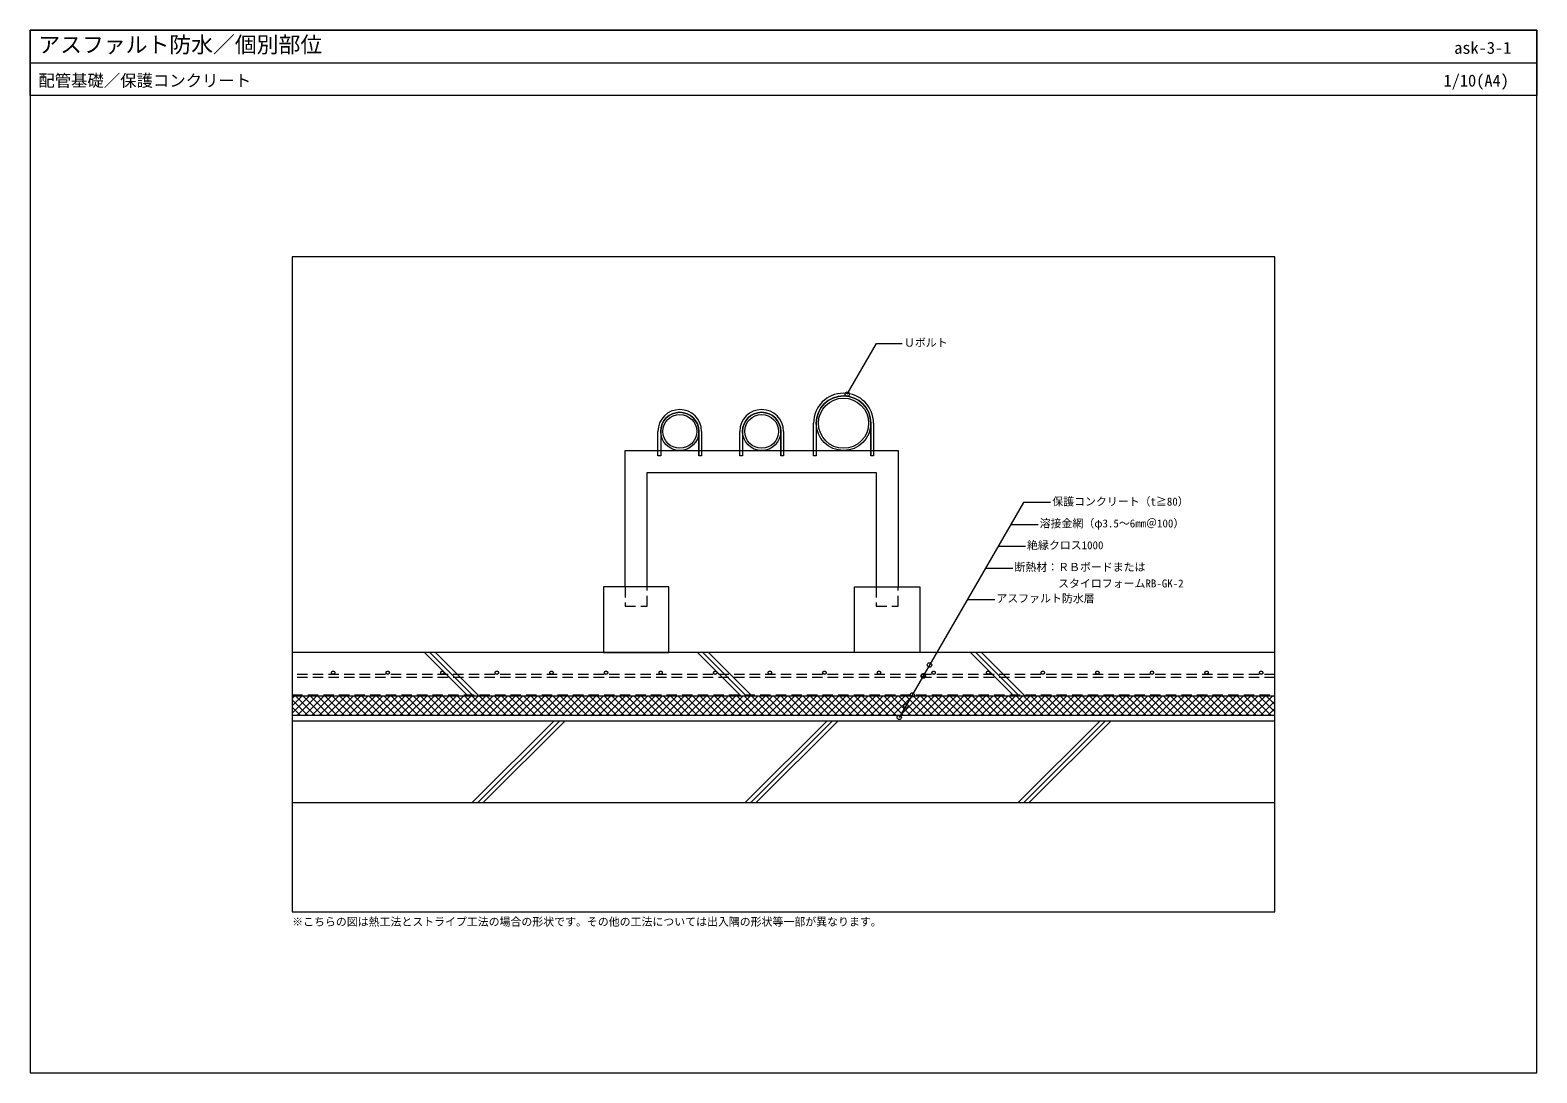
# Model space of a CAD drawing. Units: millimetres, scale not verified. Extents: x -1380 to 1380, y -955 to 955.
import ezdxf
from ezdxf.enums import TextEntityAlignment as Align

# ---------------------------------------------------------------- set-up
doc = ezdxf.new("R2010")
doc.units = ezdxf.units.MM
doc.header["$LTSCALE"] = 3
doc.linetypes.add('USER1', pattern=[9.525, 6.35, -3.175])
for name, color, linetype, lineweight in [('0-0_0', 7, 'Continuous', 18), ('0-1_HATCH', 9, 'Continuous', 18), ('0-2_KUTAI', 3, 'Continuous', 18), ('0-3_BOUSUI', 1, 'Continuous', 18), ('0-4_MOJI', 7, 'Continuous', 18), ('0-5_dannnetu', 6, 'Continuous', 18), ('0-6_KANAMONO', 4, 'Continuous', 18), ('0-7_TENSEN', 4, 'USER1', 18), ('0-8_BUHIN', 7, 'USER1', 9), ('0-9_WAKU', 7, 'Continuous', 18)]:
    doc.layers.add(name, color=color, linetype=linetype, lineweight=lineweight)
doc.styles.add('ＭＳ ゴシック', font='')
doc.styles.get('ＭＳ ゴシック').set_extended_font_data('MS Gothic')

msp = doc.modelspace()

# ---------------------------------------------------------------- linework, layer by layer
at = {"layer": '0-0_0'}
msp.add_line((-1380.02, 894.987), (1379.98, 894.987), dxfattribs=at)
msp.add_lwpolyline([(-900.02, -660.013), (899.98, -660.013), (899.98, 539.987), (-900.02, 539.987)], close=True, dxfattribs=at)
at = {"layer": '0-1_HATCH'}
for p, q in [((-657.622, -185.013), (-577.622, -265.013)), ((-647.622, -185.013), (-567.622, -265.013)), ((-637.622, -185.013), (-557.622, -265.013)), ((-157.622, -185.013), (-77.622, -265.013)), ((-147.622, -185.013), (-67.622, -265.013)), ((-137.622, -185.013), (-57.622, -265.013)), ((342.378, -185.013), (422.378, -265.013)), ((352.378, -185.013), (432.378, -265.013)), ((362.378, -185.013), (442.378, -265.013)), ((-900.02, -269.076), (-895.958, -265.013)), ((-900.02, -282.546), (-882.487, -265.013)), ((-900.02, -296.017), (-869.017, -265.013)), ((-871.864, -300.013), (-900.02, -271.856)), ((-858.393, -300.013), (-893.393, -265.013)), ((-890.547, -300.013), (-855.547, -265.013)), ((-844.923, -300.013), (-879.923, -265.013)), ((-877.076, -300.013), (-842.076, -265.013)), ((-831.452, -300.013), (-866.452, -265.013)), ((-863.606, -300.013), (-828.606, -265.013)), ((-817.982, -300.013), (-852.982, -265.013)), ((-850.135, -300.013), (-815.135, -265.013)), ((-804.512, -300.013), (-839.512, -265.013)), ((-836.665, -300.013), (-801.665, -265.013)), ((-791.041, -300.013), (-826.041, -265.013)), ((-823.195, -300.013), (-788.195, -265.013)), ((-777.571, -300.013), (-812.571, -265.013)), ((-809.724, -300.013), (-774.724, -265.013)), ((-764.101, -300.013), (-799.101, -265.013)), ((-796.254, -300.013), (-761.254, -265.013)), ((-750.63, -300.013), (-785.63, -265.013)), ((-782.784, -300.013), (-747.784, -265.013)), ((-737.16, -300.013), (-772.16, -265.013)), ((-769.313, -300.013), (-734.313, -265.013)), ((-723.689, -300.013), (-758.689, -265.013)), ((-755.843, -300.013), (-720.843, -265.013)), ((-710.219, -300.013), (-745.219, -265.013)), ((-742.372, -300.013), (-707.372, -265.013)), ((-696.749, -300.013), (-731.749, -265.013)), ((-728.902, -300.013), (-693.902, -265.013)), ((-683.278, -300.013), (-718.278, -265.013)), ((-715.432, -300.013), (-680.432, -265.013)), ((-669.808, -300.013), (-704.808, -265.013)), ((-701.961, -300.013), (-666.961, -265.013)), ((-656.337, -300.013), (-691.337, -265.013)), ((-688.491, -300.013), (-653.491, -265.013)), ((-642.867, -300.013), (-677.867, -265.013)), ((-675.02, -300.013), (-640.02, -265.013)), ((-629.397, -300.013), (-664.397, -265.013)), ((-661.55, -300.013), (-626.55, -265.013)), ((-615.926, -300.013), (-650.926, -265.013)), ((-648.08, -300.013), (-613.08, -265.013)), ((-602.456, -300.013), (-637.456, -265.013)), ((-634.609, -300.013), (-599.609, -265.013)), ((-588.986, -300.013), (-623.986, -265.013)), ((-621.139, -300.013), (-586.139, -265.013)), ((-575.515, -300.013), (-610.515, -265.013)), ((-607.669, -300.013), (-572.669, -265.013)), ((-562.045, -300.013), (-597.045, -265.013)), ((-594.198, -300.013), (-559.198, -265.013)), ((-548.574, -300.013), (-583.574, -265.013)), ((-580.728, -300.013), (-545.728, -265.013)), ((-535.104, -300.013), (-570.104, -265.013)), ((-567.257, -300.013), (-532.257, -265.013)), ((-521.634, -300.013), (-556.634, -265.013)), ((-553.787, -300.013), (-518.787, -265.013)), ((-508.163, -300.013), (-543.163, -265.013)), ((-540.317, -300.013), (-505.317, -265.013)), ((-494.693, -300.013), (-529.693, -265.013)), ((-526.846, -300.013), (-491.846, -265.013)), ((-481.222, -300.013), (-516.222, -265.013)), ((-513.376, -300.013), (-478.376, -265.013)), ((-467.752, -300.013), (-502.752, -265.013)), ((-499.905, -300.013), (-464.905, -265.013)), ((-454.282, -300.013), (-489.282, -265.013)), ((-486.435, -300.013), (-451.435, -265.013)), ((-440.811, -300.013), (-475.811, -265.013)), ((-472.965, -300.013), (-437.965, -265.013)), ((-427.341, -300.013), (-462.341, -265.013)), ((-459.494, -300.013), (-424.494, -265.013)), ((-413.871, -300.013), (-448.871, -265.013)), ((-446.024, -300.013), (-411.024, -265.013)), ((-400.4, -300.013), (-435.4, -265.013)), ((-432.554, -300.013), (-397.554, -265.013)), ((-386.93, -300.013), (-421.93, -265.013)), ((-419.083, -300.013), (-384.083, -265.013)), ((-373.459, -300.013), (-408.459, -265.013)), ((-405.613, -300.013), (-370.613, -265.013)), ((-359.989, -300.013), (-394.989, -265.013)), ((-392.142, -300.013), (-357.142, -265.013)), ((-346.519, -300.013), (-381.519, -265.013)), ((-378.672, -300.013), (-343.672, -265.013)), ((-333.048, -300.013), (-368.048, -265.013)), ((-365.202, -300.013), (-330.202, -265.013)), ((-319.578, -300.013), (-354.578, -265.013)), ((-351.731, -300.013), (-316.731, -265.013)), ((-306.107, -300.013), (-341.107, -265.013)), ((-338.261, -300.013), (-303.261, -265.013)), ((-292.637, -300.013), (-327.637, -265.013)), ((-324.79, -300.013), (-289.79, -265.013)), ((-279.167, -300.013), (-314.167, -265.013)), ((-311.32, -300.013), (-276.32, -265.013)), ((-265.696, -300.013), (-300.696, -265.013)), ((-297.85, -300.013), (-262.85, -265.013)), ((-252.226, -300.013), (-287.226, -265.013)), ((-284.379, -300.013), (-249.379, -265.013)), ((-238.756, -300.013), (-273.756, -265.013)), ((-270.909, -300.013), (-235.909, -265.013)), ((-225.285, -300.013), (-260.285, -265.013)), ((-257.439, -300.013), (-222.439, -265.013)), ((-211.815, -300.013), (-246.815, -265.013)), ((-243.968, -300.013), (-208.968, -265.013)), ((-198.344, -300.013), (-233.344, -265.013)), ((-230.498, -300.013), (-195.498, -265.013)), ((-184.874, -300.013), (-219.874, -265.013)), ((-217.027, -300.013), (-182.027, -265.013)), ((-171.404, -300.013), (-206.404, -265.013)), ((-203.557, -300.013), (-168.557, -265.013)), ((-157.933, -300.013), (-192.933, -265.013)), ((-190.087, -300.013), (-155.087, -265.013)), ((-144.463, -300.013), (-179.463, -265.013)), ((-176.616, -300.013), (-141.616, -265.013)), ((-130.992, -300.013), (-165.992, -265.013)), ((-163.146, -300.013), (-128.146, -265.013)), ((-117.522, -300.013), (-152.522, -265.013)), ((-149.675, -300.013), (-114.675, -265.013)), ((-104.052, -300.013), (-139.052, -265.013)), ((-136.205, -300.013), (-101.205, -265.013)), ((-90.581, -300.013), (-125.581, -265.013)), ((-122.735, -300.013), (-87.735, -265.013)), ((-77.111, -300.013), (-112.111, -265.013)), ((-109.264, -300.013), (-74.264, -265.013)), ((-63.641, -300.013), (-98.641, -265.013)), ((-95.794, -300.013), (-60.794, -265.013)), ((-50.17, -300.013), (-85.17, -265.013)), ((-82.324, -300.013), (-47.324, -265.013)), ((-36.7, -300.013), (-71.7, -265.013)), ((-68.853, -300.013), (-33.853, -265.013)), ((-23.229, -300.013), (-58.229, -265.013)), ((-55.383, -300.013), (-20.383, -265.013)), ((-9.759, -300.013), (-44.759, -265.013)), ((-41.912, -300.013), (-6.912, -265.013)), ((3.711, -300.013), (-31.289, -265.013)), ((-28.442, -300.013), (6.558, -265.013)), ((17.182, -300.013), (-17.818, -265.013)), ((-14.972, -300.013), (20.028, -265.013)), ((30.652, -300.013), (-4.348, -265.013)), ((-1.501, -300.013), (33.499, -265.013)), ((44.123, -300.013), (9.123, -265.013)), ((11.969, -300.013), (46.969, -265.013)), ((57.593, -300.013), (22.593, -265.013)), ((25.439, -300.013), (60.439, -265.013)), ((71.063, -300.013), (36.063, -265.013)), ((38.91, -300.013), (73.91, -265.013)), ((84.534, -300.013), (49.534, -265.013)), ((52.38, -300.013), (87.38, -265.013)), ((98.004, -300.013), (63.004, -265.013)), ((65.851, -300.013), (100.851, -265.013)), ((111.474, -300.013), (76.474, -265.013)), ((79.321, -300.013), (114.321, -265.013)), ((124.945, -300.013), (89.945, -265.013)), ((92.791, -300.013), (127.791, -265.013)), ((138.415, -300.013), (103.415, -265.013)), ((106.262, -300.013), (141.262, -265.013)), ((151.886, -300.013), (116.886, -265.013)), ((119.732, -300.013), (154.732, -265.013)), ((165.356, -300.013), (130.356, -265.013)), ((133.203, -300.013), (168.203, -265.013)), ((178.826, -300.013), (143.826, -265.013)), ((146.673, -300.013), (181.673, -265.013)), ((192.297, -300.013), (157.297, -265.013)), ((160.143, -300.013), (195.143, -265.013)), ((205.767, -300.013), (170.767, -265.013)), ((173.614, -300.013), (208.614, -265.013)), ((219.238, -300.013), (184.238, -265.013)), ((187.084, -300.013), (222.084, -265.013)), ((232.708, -300.013), (197.708, -265.013)), ((200.554, -300.013), (235.554, -265.013)), ((246.178, -300.013), (211.178, -265.013)), ((214.025, -300.013), (249.025, -265.013)), ((259.649, -300.013), (224.649, -265.013)), ((227.495, -300.013), (262.495, -265.013)), ((273.119, -300.013), (238.119, -265.013)), ((240.966, -300.013), (275.966, -265.013)), ((286.589, -300.013), (251.589, -265.013)), ((254.436, -300.013), (289.436, -265.013)), ((300.06, -300.013), (265.06, -265.013)), ((267.906, -300.013), (302.906, -265.013)), ((313.53, -300.013), (278.53, -265.013)), ((281.377, -300.013), (316.377, -265.013)), ((327.001, -300.013), (292.001, -265.013)), ((294.847, -300.013), (329.847, -265.013)), ((340.471, -300.013), (305.471, -265.013)), ((308.318, -300.013), (343.318, -265.013)), ((353.941, -300.013), (318.941, -265.013)), ((321.788, -300.013), (356.788, -265.013)), ((367.412, -300.013), (332.412, -265.013)), ((335.258, -300.013), (370.258, -265.013)), ((380.882, -300.013), (345.882, -265.013)), ((348.729, -300.013), (383.729, -265.013)), ((394.353, -300.013), (359.353, -265.013)), ((362.199, -300.013), (397.199, -265.013)), ((407.823, -300.013), (372.823, -265.013)), ((375.669, -300.013), (410.669, -265.013)), ((421.293, -300.013), (386.293, -265.013)), ((389.14, -300.013), (424.14, -265.013)), ((434.764, -300.013), (399.764, -265.013)), ((402.61, -300.013), (437.61, -265.013)), ((448.234, -300.013), (413.234, -265.013)), ((416.081, -300.013), (451.081, -265.013)), ((461.704, -300.013), (426.704, -265.013)), ((429.551, -300.013), (464.551, -265.013)), ((475.175, -300.013), (440.175, -265.013)), ((443.021, -300.013), (478.021, -265.013)), ((488.645, -300.013), (453.645, -265.013)), ((456.492, -300.013), (491.492, -265.013)), ((502.116, -300.013), (467.116, -265.013)), ((469.962, -300.013), (504.962, -265.013)), ((515.586, -300.013), (480.586, -265.013)), ((483.433, -300.013), (518.433, -265.013)), ((529.056, -300.013), (494.056, -265.013)), ((496.903, -300.013), (531.903, -265.013)), ((542.527, -300.013), (507.527, -265.013)), ((510.373, -300.013), (545.373, -265.013)), ((555.997, -300.013), (520.997, -265.013)), ((523.844, -300.013), (558.844, -265.013)), ((569.468, -300.013), (534.468, -265.013)), ((537.314, -300.013), (572.314, -265.013)), ((582.938, -300.013), (547.938, -265.013)), ((550.784, -300.013), (585.784, -265.013)), ((596.408, -300.013), (561.408, -265.013)), ((564.255, -300.013), (599.255, -265.013)), ((609.879, -300.013), (574.879, -265.013)), ((577.725, -300.013), (612.725, -265.013)), ((623.349, -300.013), (588.349, -265.013)), ((591.196, -300.013), (626.196, -265.013)), ((636.819, -300.013), (601.819, -265.013)), ((604.666, -300.013), (639.666, -265.013)), ((650.29, -300.013), (615.29, -265.013)), ((618.136, -300.013), (653.136, -265.013)), ((663.76, -300.013), (628.76, -265.013)), ((631.607, -300.013), (666.607, -265.013)), ((677.231, -300.013), (642.231, -265.013)), ((645.077, -300.013), (680.077, -265.013)), ((690.701, -300.013), (655.701, -265.013)), ((658.548, -300.013), (693.548, -265.013)), ((704.171, -300.013), (669.171, -265.013)), ((672.018, -300.013), (707.018, -265.013)), ((717.642, -300.013), (682.642, -265.013)), ((685.488, -300.013), (720.488, -265.013)), ((731.112, -300.013), (696.112, -265.013)), ((698.959, -300.013), (733.959, -265.013)), ((744.583, -300.013), (709.583, -265.013)), ((712.429, -300.013), (747.429, -265.013)), ((758.053, -300.013), (723.053, -265.013)), ((725.899, -300.013), (760.899, -265.013)), ((771.523, -300.013), (736.523, -265.013)), ((739.37, -300.013), (774.37, -265.013)), ((784.994, -300.013), (749.994, -265.013)), ((752.84, -300.013), (787.84, -265.013)), ((798.464, -300.013), (763.464, -265.013)), ((766.311, -300.013), (801.311, -265.013)), ((811.934, -300.013), (776.934, -265.013)), ((779.781, -300.013), (814.781, -265.013)), ((825.405, -300.013), (790.405, -265.013)), ((793.251, -300.013), (828.251, -265.013)), ((838.875, -300.013), (803.875, -265.013)), ((806.722, -300.013), (841.722, -265.013)), ((852.346, -300.013), (817.346, -265.013)), ((820.192, -300.013), (855.192, -265.013)), ((865.816, -300.013), (830.816, -265.013)), ((833.663, -300.013), (868.663, -265.013)), ((879.286, -300.013), (844.286, -265.013)), ((847.133, -300.013), (882.133, -265.013)), ((892.757, -300.013), (857.757, -265.013)), ((860.603, -300.013), (895.603, -265.013)), ((899.98, -293.765), (871.227, -265.013)), ((874.074, -300.013), (899.98, -274.107)), ((899.98, -280.295), (884.697, -265.013)), ((899.98, -266.825), (898.168, -265.013)), ((-885.334, -300.013), (-900.02, -285.327)), ((-898.804, -300.013), (-900.02, -298.797)), ((887.544, -300.013), (899.98, -287.578)), ((-570.02, -460.013), (-420.02, -310.013)), ((-560.02, -460.013), (-410.02, -310.013)), ((-550.02, -460.013), (-400.02, -310.013)), ((-70.02, -460.013), (79.98, -310.013)), ((-60.02, -460.013), (89.98, -310.013)), ((-50.02, -460.013), (99.98, -310.013)), ((429.98, -460.013), (579.98, -310.013)), ((439.98, -460.013), (589.98, -310.013)), ((449.98, -460.013), (599.98, -310.013))]:
    msp.add_line(p, q, dxfattribs=at)
at = {"layer": '0-2_KUTAI'}
for p, q in [((899.98, -185.013), (-900.02, -185.013)), ((-900.02, -310.013), (899.98, -310.013)), ((-900.02, -460.013), (899.98, -460.013))]:
    msp.add_line(p, q, dxfattribs=at)
for points in [[(-330.02, -185.013), (-210.02, -185.013), (-210.02, -65.013), (-330.02, -65.013)], [(249.98, -185.013), (129.98, -185.013), (129.98, -65.013), (249.98, -65.013)]]:
    msp.add_lwpolyline(points, close=True, dxfattribs=at)
for centre, radius in [((109.98, 234.987), 50), ((109.98, 234.987), 46), ((-190.02, 219.987), 35), ((-190.02, 219.987), 31), ((-40.02, 219.987), 35), ((-40.02, 219.987), 31)]:
    msp.add_circle(centre, radius, dxfattribs=at)
at = {"layer": '0-3_BOUSUI'}
msp.add_line((-900.02, -300.013), (899.98, -300.013), dxfattribs=at)
at = {"layer": '0-4_MOJI'}
for p, q in [((416.237, 49.686), (466.237, 49.686)), ((393.143, 9.686), (443.143, 9.686)), ((370.049, -30.314), (420.049, -30.314)), ((336.955, -87.635), (386.955, -87.635))]:
    msp.add_line(p, q, dxfattribs=at)
for points in [[(116.753, 288.217), (170.175, 380.747), (217.625, 380.747)], [(489.331, 89.686), (439.331, 89.686), (212.041, -303.993)]]:
    msp.add_lwpolyline(points, dxfattribs=at)
for centre in [(116.753, 288.217), (116.753, 288.217), (267.447, -207.912), (255.885, -228.053), (235.879, -262.705), (212.041, -303.993), (224.159, -283.003)]:
    msp.add_circle(centre, 4, dxfattribs=at)
at = {"layer": '0-5_dannnetu'}
msp.add_line((899.98, -265.013), (-900.02, -265.013), dxfattribs=at)
at = {"layer": '0-6_KANAMONO'}
for p, q in [((159.98, 234.987), (159.98, 174.987)), ((159.98, 174.987), (159.98, 234.987)), ((-230.02, 174.987), (-230.02, 219.987)), ((-155.02, 219.987), (-155.02, 174.987)), ((-80.02, 174.987), (-80.02, 219.987)), ((-5.02, 219.987), (-5.02, 174.987)), ((-250.02, 144.987), (169.98, 144.987)), ((-250.02, -65.013), (-250.02, 144.987)), ((169.98, 144.987), (169.98, -65.013))]:
    msp.add_line(p, q, dxfattribs=at)
for points in [[(59.98, 234.987), (59.98, 174.987), (54.98, 174.987), (54.98, 234.987)], [(164.98, 234.987), (164.98, 174.987), (159.98, 174.987)], [(-225.02, 219.987), (-225.02, 174.987), (-230.02, 174.987)], [(-150.02, 219.987), (-150.02, 174.987), (-155.02, 174.987), (-155.02, 219.987)], [(-75.02, 219.987), (-75.02, 174.987), (-80.02, 174.987)], [(-0.02, 219.987), (-0.02, 174.987), (-5.02, 174.987), (-5.02, 219.987)], [(-290.02, -65.013), (-290.02, 184.987), (209.98, 184.987), (209.98, -65.013)]]:
    msp.add_lwpolyline(points, dxfattribs=at)
at = {"layer": '0-6_KANAMONO', "linetype": 'USER1'}
for points in [[(-290.02, -65.013), (-290.02, -100.013), (-250.02, -100.013), (-250.02, -65.013)], [(169.98, -65.013), (169.98, -100.013), (209.98, -100.013), (209.98, -65.013)]]:
    msp.add_lwpolyline(points, dxfattribs=at)
at = {"layer": '0-6_KANAMONO'}
for centre, radius in [((109.98, 234.987), 55), ((109.98, 234.987), 50), ((-190.02, 219.987), 40), ((-190.02, 219.987), 35), ((-40.02, 219.987), 40), ((-40.02, 219.987), 35)]:
    msp.add_arc(centre, radius, 0, 180, dxfattribs=at)
at = {"layer": '0-7_TENSEN'}
for p, q in [((899.98, -225.013), (-900.02, -225.013)), ((899.98, -231.013), (-900.02, -231.013))]:
    msp.add_line(p, q, dxfattribs=at)
for centre, radius in [((-825.02, -222.013), 3), ((-725.02, -222.013), 3), ((-625.02, -222.013), 3), ((-525.02, -222.013), 3), ((-425.02, -222.013), 3), ((-325.02, -222.013), 3), ((-225.02, -222.013), 3), ((-125.02, -222.013), 3), ((-25.02, -222.013), 3), ((74.98, -222.013), 3), ((174.98, -222.013), 3), ((274.98, -222.013), 3), ((374.98, -222.013), 3), ((474.98, -222.013), 3), ((574.98, -222.013), 3), ((674.98, -222.013), 3), ((774.98, -222.013), 3), ((874.98, -222.013), 3), ((256.09, -226.974), 3.231)]:
    msp.add_circle(centre, radius, dxfattribs=at)
at = {"layer": '0-8_BUHIN'}
msp.add_line((-900.02, -262.513), (899.98, -262.513), dxfattribs=at)
at = {"layer": '0-9_WAKU'}
for points in [[(-1380.02, -955.013), (1379.98, -955.013), (1379.98, 954.987), (-1380.02, 954.987)], [(1379.98, 834.987), (-1380.02, 834.987), (-1380.02, 954.987), (1379.98, 954.987)]]:
    msp.add_lwpolyline(points, close=True, dxfattribs=at)

# ---------------------------------------------------------------- texts
at = {"layer": '0-4_MOJI', "style": 'ＭＳ ゴシック'}
for s, p in [('Ｕボルト', (220.625, 370.747)), ('保護コンクリート（t≧80）', (492.331, 79.686)), ('溶接金網（φ3.5～6mm＠100）', (469.237, 39.686)), ('絶縁クロス1000', (446.143, -0.314)), ('断熱材：ＲＢボードまたは', (423.049, -40.314)), ('\u3000\u3000\u3000\u3000スタイロフォームRB-GK-2', (423.049, -70.314)), ('アスファルト防水層', (389.955, -97.635)), ('※こちらの図は熱工法とストライプ工法の場合の形状です。その他の工法については出入隅の形状等一部が異なります。', (-900.02, -690.013))]:
    msp.add_text(s, height=14.66, dxfattribs=at).set_placement(p, align=Align.BOTTOM_LEFT)
at = {"layer": '0-9_WAKU', "style": 'ＭＳ ゴシック'}
for s, height, p in [('アスファルト防水／個別部位', 29.33, (-1365.02, 904.987)), ('ask-3-1', 21.99, (1228.533, 904.987)), ('配管基礎／保護コンクリート', 21.99, (-1365.02, 844.987)), ('1/10(A4)', 21.99, (1209.04, 844.987))]:
    msp.add_text(s, height=height, dxfattribs=at).set_placement(p, align=Align.BOTTOM_LEFT)

doc.saveas('drawing.dxf')
